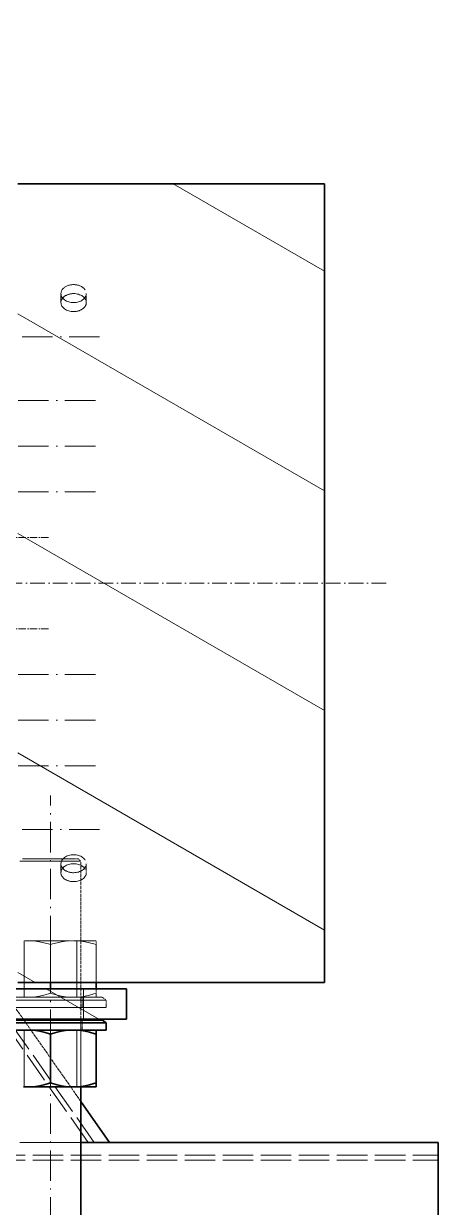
# Model space of a CAD drawing. Header units: millimetres. Extents: x 3026 to 35289, y 2869 to 25683.
# Drawn here: x 15777.6 to 15941.1, y 11566.7 to 12033.5 of the extents above; entities that cross this region are included whole.
import ezdxf

# ---------------------------------------------------------------- set-up
doc = ezdxf.new("R2010")
doc.units = ezdxf.units.MM
doc.linetypes.add('DASHDOT', pattern=[18.5, 12, -3, 0.5, -3])
doc.linetypes.add('DASHED', pattern=[15, 12, -3])

# ---------------------------------------------------------------- blocks, each defined once
blk = doc.blocks.new('A$C55E021B5')
at = {"color": 7, "linetype": 'DASHED', "lineweight": 13}
for p, q in [((135.74, 250.5), (580, 884.97)), ((138.08, 250.5), (580, 881.62)), ((580, 245.5), (0, 245.5)), ((580, 243.58), (0, 243.58))]:
    blk.add_line(p, q, dxfattribs=at)
at = {"color": 7, "lineweight": 35, "ltscale": 4.57764e-05}
for p, q in [((44.85, 628.61), (44.85, 628.59)), ((44.85, 313.64), (44.85, 313.61))]:
    blk.add_line(p, q, dxfattribs=at)
at = {"color": 7, "lineweight": 35, "ltscale": 0.201667}
for p, q in [((44.85, 628.61), (165.85, 628.61)), ((44.85, 628.59), (165.85, 628.59)), ((44.85, 313.64), (165.85, 313.64)), ((44.85, 313.61), (165.85, 313.61))]:
    blk.add_line(p, q, dxfattribs=at)
at = {"color": 7, "lineweight": 35}
for p, q in [((44.85, 313.64), (44.85, 628.59)), ((473, 311.11), (123, 311.11)), ((473, 299.11), (123, 299.11))]:
    blk.add_line(p, q, dxfattribs=at)
at = {"color": 7, "lineweight": 13, "ltscale": 0.114954}
blk.add_line((104.58, 628.59), (44.85, 594.1), dxfattribs=at)
at = {"color": 7, "linetype": 'DASHED', "lineweight": 13, "ltscale": 0.005893}
for p, q in [((138.85, 581.77), (138.85, 585.31)), ((148.85, 581.77), (148.85, 585.31)), ((138.85, 360.45), (138.85, 356.92)), ((148.85, 360.45), (148.85, 356.92))]:
    blk.add_line(p, q, dxfattribs=at)
at = {"color": 7, "lineweight": 13, "ltscale": 0.232865}
for p, q in [((165.85, 577.36), (44.85, 507.5)), ((165.85, 490.75), (44.85, 420.89)), ((165.85, 404.15), (44.85, 334.29))]:
    blk.add_line(p, q, dxfattribs=at)
at = {"color": 7, "linetype": 'DASHDOT', "lineweight": 13}
for p, q in [((133.65, 568.23), (520.05, 568.23)), ((135.25, 543.11), (502.45, 543.11)), ((135.25, 525.11), (502.45, 525.11)), ((135.25, 507.11), (502.45, 507.11)), ((135.25, 435.11), (502.45, 435.11)), ((135.25, 417.11), (502.45, 417.11)), ((135.25, 399.11), (502.45, 399.11)), ((153, 87.42), (153, 387.42)), ((133.65, 374), (520.05, 374))]:
    blk.add_line(p, q, dxfattribs=at)
at = {"color": 7, "linetype": 'DASHDOT', "lineweight": 13, "ltscale": 0.243001}
for p, q in [((153.7, 489.11), (299.5, 489.11)), ((153.7, 453.11), (299.5, 453.11))]:
    blk.add_line(p, q, dxfattribs=at)
at = {"color": 7, "linetype": 'DASHDOT', "lineweight": 13, "ltscale": 0.485001}
blk.add_line((20.6, 471.11), (311.6, 471.11), dxfattribs=at)
at = {"color": 7, "linetype": 'DASHED', "lineweight": 13, "ltscale": 0.002357}
blk.add_line((142, 362.42), (141, 361.42), dxfattribs=at)
at = {"color": 7, "linetype": 'DASHED', "lineweight": 13, "ltscale": 0.037552}
for p, q in [((163.53, 361.42), (141, 361.42)), ((165, 361.42), (142.47, 361.42))]:
    blk.add_line(p, q, dxfattribs=at)
at = {"color": 7, "linetype": 'DASHED', "lineweight": 13, "ltscale": 0.103846}
blk.add_line((141, 299.11), (141, 361.42), dxfattribs=at)
at = {"color": 7, "linetype": 'DASHED', "lineweight": 13, "ltscale": 0.002244}
blk.add_line((143.35, 362.42), (142, 362.42), dxfattribs=at)
at = {"color": 7, "linetype": 'DASHED', "lineweight": 13, "ltscale": 0.034422}
blk.add_line((164, 362.42), (143.35, 362.42), dxfattribs=at)
at = {"color": 7, "linetype": 'DASHED', "lineweight": 13, "ltscale": 0.012392}
for p, q in [((142.43, 330.1), (135, 330.1)), ((142.43, 307.8), (135, 307.8))]:
    blk.add_line(p, q, dxfattribs=at)
at = {"color": 7, "linetype": 'DASHED', "lineweight": 13, "ltscale": 0.002592}
for p, q in [((135, 330.1), (135, 328.55)), ((135, 307.8), (135, 309.36))]:
    blk.add_line(p, q, dxfattribs=at)
at = {"color": 7, "linetype": 'DASHED', "lineweight": 13, "ltscale": 0.02489}
for p, q in [((135, 313.61), (135, 328.55)), ((153, 313.61), (153, 328.55))]:
    blk.add_line(p, q, dxfattribs=at)
at = {"color": 7, "linetype": 'DASHED', "lineweight": 13, "ltscale": 0.005215}
for p, q in [((142.43, 330.1), (145.56, 330.1)), ((160.43, 330.1), (163.56, 330.1)), ((142.43, 307.8), (145.56, 307.8)), ((160.43, 307.8), (163.56, 307.8)), ((142.43, 294.8), (145.56, 294.8)), ((160.43, 294.8), (163.56, 294.8))]:
    blk.add_line(p, q, dxfattribs=at)
at = {"color": 7, "linetype": 'DASHED', "lineweight": 13, "ltscale": 0.037167}
for p, q in [((142.62, 307.8), (142.62, 330.1)), ((163.38, 307.8), (163.38, 330.1)), ((142.62, 272.5), (142.62, 294.8)), ((163.38, 272.5), (163.38, 294.8))]:
    blk.add_line(p, q, dxfattribs=at)
at = {"color": 7, "linetype": 'DASHED', "lineweight": 13, "ltscale": 0.024784}
for p, q in [((160.43, 330.1), (145.56, 330.1)), ((160.43, 307.8), (145.56, 307.8)), ((160.43, 294.8), (145.56, 294.8))]:
    blk.add_line(p, q, dxfattribs=at)
at = {"color": 7, "linetype": 'DASHED', "lineweight": 13, "ltscale": 0.031982}
for p, q in [((153, 309.36), (153, 328.55)), ((153, 274.06), (153, 293.25))]:
    blk.add_line(p, q, dxfattribs=at)
at = {"color": 7, "lineweight": 13, "ltscale": 0.013027}
blk.add_line((165.85, 317.55), (159.08, 313.64), dxfattribs=at)
at = {"color": 7, "lineweight": 35, "ltscale": 0.004167}
for p, q in [((135, 311.11), (135, 313.61)), ((153, 311.11), (153, 313.61))]:
    blk.add_line(p, q, dxfattribs=at)
at = {"color": 7, "lineweight": 35, "ltscale": 0.02}
blk.add_line((123, 311.11), (123, 299.11), dxfattribs=at)
at = {"color": 7, "lineweight": 13, "ltscale": 0.04}
blk.add_line((154.7, 311.11), (133.92, 299.11), dxfattribs=at)
at = {"color": 7, "linetype": 'DASHED', "lineweight": 13, "ltscale": 0.002925}
for p, q in [((135, 309.36), (135, 311.11)), ((153, 309.36), (153, 311.11))]:
    blk.add_line(p, q, dxfattribs=at)
at = {"color": 7, "linetype": 'DASHED', "lineweight": 13, "ltscale": 0.02}
blk.add_line((140, 299.11), (140, 311.11), dxfattribs=at)
at = {"color": 7, "linetype": 'DASHED', "lineweight": 13, "ltscale": 0.090304}
blk.add_line((141, 266.73), (172.08, 311.11), dxfattribs=at)
at = {"color": 7, "linetype": 'DASHED', "lineweight": 13, "ltscale": 0.003151}
blk.add_line((132.5, 307.8), (131, 306.65), dxfattribs=at)
at = {"color": 7, "linetype": 'DASHED', "lineweight": 13, "ltscale": 0.036667}
for p, q in [((153, 306.65), (131, 306.65)), ((153, 303.8), (131, 303.8)), ((153, 297.65), (131, 297.65))]:
    blk.add_line(p, q, dxfattribs=at)
at = {"color": 7, "linetype": 'DASHED', "lineweight": 13, "ltscale": 0.004749}
blk.add_line((131, 303.8), (131, 306.65), dxfattribs=at)
at = {"color": 7, "linetype": 'DASHED', "lineweight": 13, "ltscale": 0.034167}
blk.add_line((153, 307.8), (132.5, 307.8), dxfattribs=at)
at = {"color": 7, "linetype": 'DASHED', "lineweight": 13, "ltscale": 0.006667}
for p, q in [((140.5, 303.8), (140.5, 307.8)), ((140.5, 294.8), (140.5, 298.8))]:
    blk.add_line(p, q, dxfattribs=at)
at = {"color": 7, "linetype": 'DASHED', "lineweight": 13, "ltscale": 0.034166}
blk.add_line((173.5, 307.8), (153, 307.8), dxfattribs=at)
at = {"color": 7, "linetype": 'DASHED', "lineweight": 13, "ltscale": 0.036666}
for p, q in [((175, 306.65), (153, 306.65)), ((175, 303.8), (153, 303.8)), ((175, 297.65), (153, 297.65))]:
    blk.add_line(p, q, dxfattribs=at)
at = {"color": 7, "lineweight": 35, "ltscale": 0.003151}
blk.add_line((132.5, 298.8), (131, 297.65), dxfattribs=at)
at = {"color": 7, "lineweight": 35, "ltscale": 0.034167}
blk.add_line((153, 298.8), (132.5, 298.8), dxfattribs=at)
at = {"color": 7, "lineweight": 35, "ltscale": 0.000518036}
blk.add_line((141, 298.8), (141, 299.11), dxfattribs=at)
at = {"color": 7, "linetype": 'DASHED', "lineweight": 13, "ltscale": 0.043833}
blk.add_line((141, 272.5), (141, 298.8), dxfattribs=at)
at = {"color": 7, "lineweight": 35, "ltscale": 0.034166}
blk.add_line((173.5, 298.8), (153, 298.8), dxfattribs=at)
at = {"color": 7, "lineweight": 35, "ltscale": 0.036667}
for p, q in [((153, 297.65), (131, 297.65)), ((153, 294.8), (131, 294.8))]:
    blk.add_line(p, q, dxfattribs=at)
at = {"color": 7, "lineweight": 35, "ltscale": 0.004748}
blk.add_line((131, 294.8), (131, 297.65), dxfattribs=at)
at = {"color": 7, "lineweight": 35, "ltscale": 0.006379}
blk.add_line((138.83, 294.8), (135, 294.8), dxfattribs=at)
at = {"color": 7, "lineweight": 35, "ltscale": 0.002592}
for p, q in [((135, 294.8), (135, 293.25)), ((135, 272.5), (135, 274.06))]:
    blk.add_line(p, q, dxfattribs=at)
at = {"color": 7, "linetype": 'DASHED', "lineweight": 13, "ltscale": 0.006013}
blk.add_line((142.43, 294.8), (138.83, 294.8), dxfattribs=at)
at = {"color": 7, "lineweight": 35, "ltscale": 0.036666}
for p, q in [((175, 297.65), (153, 297.65)), ((175, 294.8), (153, 294.8))]:
    blk.add_line(p, q, dxfattribs=at)
at = {"color": 7, "lineweight": 35, "ltscale": 0.031982}
for p, q in [((135, 274.06), (135, 293.25)), ((153, 274.06), (153, 293.25))]:
    blk.add_line(p, q, dxfattribs=at)
at = {"color": 7, "lineweight": 35, "ltscale": 0.012392}
blk.add_line((142.43, 272.5), (135, 272.5), dxfattribs=at)
at = {"color": 7, "lineweight": 35, "ltscale": 0.103337}
blk.add_line((141, 210.5), (141, 272.5), dxfattribs=at)
at = {"color": 7, "lineweight": 35, "ltscale": 0.005215}
for p, q in [((142.43, 272.5), (145.56, 272.5)), ((160.43, 272.5), (163.56, 272.5))]:
    blk.add_line(p, q, dxfattribs=at)
at = {"color": 7, "lineweight": 35, "ltscale": 0.024784}
blk.add_line((160.43, 272.5), (145.56, 272.5), dxfattribs=at)
at = {"color": 7, "lineweight": 35, "ltscale": 0.033021}
blk.add_line((129.64, 250.5), (141, 266.73), dxfattribs=at)
at = {"color": 7, "lineweight": 35, "ltscale": 0.235001}
blk.add_line((141, 250.5), (0, 250.5), dxfattribs=at)
at = {"color": 7, "lineweight": 35, "ltscale": 0.233333}
blk.add_line((0, 250.5), (0, 110.5), dxfattribs=at)
at = {"color": 7, "lineweight": 35, "ltscale": 0.018941}
blk.add_line((129.64, 250.5), (141, 250.5), dxfattribs=at)
at = {"color": 7, "linetype": 'DASHED', "lineweight": 13, "ltscale": 0.039999}
for p, q in [((165, 250.5), (141, 250.5)), ((141, 250.5), (165, 250.5))]:
    blk.add_line(p, q, dxfattribs=at)
at = {"color": 7, "linetype": 'DASHED', "lineweight": 13}
for points in [[(142.43, 330.1), (140.9, 329.95), (139.31, 329.69), (137.63, 329.32), (135.82, 328.81), (135, 328.55)], [(142.43, 330.1), (140.9, 329.95), (139.31, 329.69), (137.63, 329.32), (135.82, 328.81), (135, 328.55)], [(145.56, 330.1), (147.1, 329.95), (148.69, 329.69), (150.37, 329.32), (152.18, 328.81), (153, 328.55)], [(145.56, 330.1), (147.1, 329.95), (148.69, 329.69), (150.37, 329.32), (152.18, 328.81), (153, 328.55)], [(160.43, 330.1), (158.9, 329.95), (157.31, 329.69), (155.63, 329.32), (153.82, 328.81), (153, 328.55)], [(160.43, 330.1), (158.9, 329.95), (157.31, 329.69), (155.63, 329.32), (153.82, 328.81), (153, 328.55)], [(142.43, 307.8), (140.9, 307.95), (139.31, 308.21), (137.63, 308.58), (135.82, 309.09), (135, 309.36)], [(142.43, 307.8), (140.9, 307.95), (139.31, 308.21), (137.63, 308.58), (135.82, 309.09), (135, 309.36)], [(145.56, 307.8), (147.1, 307.95), (148.69, 308.21), (150.37, 308.58), (152.18, 309.09), (153, 309.36)], [(145.56, 307.8), (147.1, 307.95), (148.69, 308.21), (150.37, 308.58), (152.18, 309.09), (153, 309.36)], [(160.43, 307.8), (158.9, 307.95), (157.31, 308.21), (155.63, 308.58), (153.82, 309.09), (153, 309.36)], [(160.43, 307.8), (158.9, 307.95), (157.31, 308.21), (155.63, 308.58), (153.82, 309.09), (153, 309.36)], [(142.43, 294.8), (140.9, 294.65), (139.31, 294.39), (137.63, 294.02), (135.82, 293.51), (135, 293.25)], [(145.56, 294.8), (147.1, 294.65), (148.69, 294.39), (150.37, 294.02), (152.18, 293.51), (153, 293.25)], [(160.43, 294.8), (158.9, 294.65), (157.31, 294.39), (155.63, 294.02), (153.82, 293.51), (153, 293.25)], [(142.43, 272.5), (140.9, 272.65), (139.31, 272.91), (137.63, 273.28), (135.82, 273.79), (135, 274.06)], [(145.56, 272.5), (147.1, 272.65), (148.69, 272.91), (150.37, 273.28), (152.18, 273.79), (153, 274.06)], [(160.43, 272.5), (158.9, 272.65), (157.31, 272.91), (155.63, 273.28), (153.82, 273.79), (153, 274.06)]]:
    blk.add_lwpolyline(points, dxfattribs=at)
at = {"color": 7, "lineweight": 35}
for points in [[(142.43, 294.8), (140.9, 294.65), (139.31, 294.39), (137.63, 294.02), (135.82, 293.51), (135, 293.25)], [(145.56, 294.8), (147.1, 294.65), (148.69, 294.39), (150.37, 294.02), (152.18, 293.51), (153, 293.25)], [(160.43, 294.8), (158.9, 294.65), (157.31, 294.39), (155.63, 294.02), (153.82, 293.51), (153, 293.25)], [(142.43, 272.5), (140.9, 272.65), (139.31, 272.91), (137.63, 273.28), (135.82, 273.79), (135, 274.06)], [(145.56, 272.5), (147.1, 272.65), (148.69, 272.91), (150.37, 273.28), (152.18, 273.79), (153, 274.06)], [(160.43, 272.5), (158.9, 272.65), (157.31, 272.91), (155.63, 273.28), (153.82, 273.79), (153, 274.06)]]:
    blk.add_lwpolyline(points, dxfattribs=at)
at = {"color": 7, "linetype": 'DASHED', "lineweight": 13}
for centre, major_axis, start_param, end_param in [((143.85, 585.31), (5, 0), 6.283185, 9.424778), ((143.85, 581.77), (-5, 0), 4.712389, 6.283185), ((143.85, 585.31), (5, 0), 3.141593, 4.712389), ((143.85, 581.77), (5, 0), 6.283185, 7.853982), ((143.85, 585.31), (5, 0), 4.712389, 6.283185), ((143.85, 581.77), (-5, 0), 6.283185, 7.853982), ((143.85, 581.77), (5, 0), 4.712389, 6.283185), ((143.85, 360.45), (-5, 0), 3.141593, 6.283185), ((143.85, 356.92), (-5, 0), 3.141593, 6.283185), ((143.85, 360.45), (-5, 0), 0, 1.570796), ((143.85, 360.45), (-5, 0), 1.570796, 3.141593), ((143.85, 356.92), (-5, 0), 0, 1.570796), ((143.85, 356.92), (-5, 0), 1.570796, 3.141593)]:
    blk.add_ellipse(centre, major_axis=major_axis, ratio=0.707107, start_param=start_param, end_param=end_param, dxfattribs=at)
blk = doc.blocks.new('1')
at = {"xscale": -1}
blk.add_blockref('A$C55E021B5', (15941.14, 11341.73), dxfattribs=at)

msp = doc.modelspace()

# ---------------------------------------------------------------- block references
msp.add_blockref('1', (0, 0))

doc.saveas('drawing.dxf')
